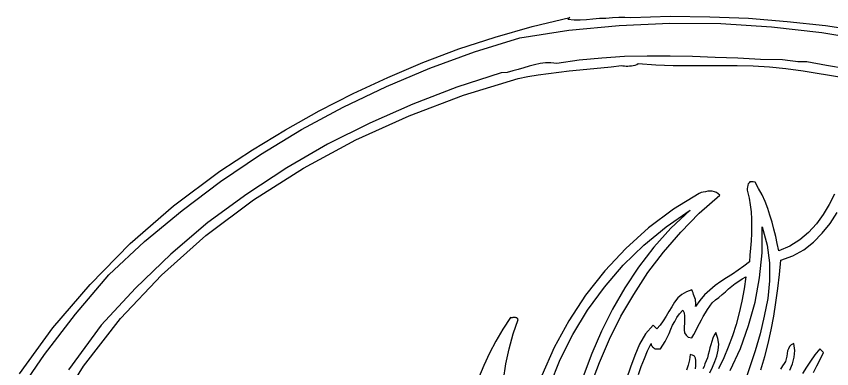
# Model space of a CAD drawing. Extents: x 0.03 to 5.78, y 0.01 to 9.07.
# Drawn here: x 0.592 to 3.489, y 7.818 to 9.069 of the extents above; entities that cross this region are included whole.
import ezdxf

# ---------------------------------------------------------------- set-up
doc = ezdxf.new("R2010")
doc.units = 0
doc.layers.add('1', color=7, linetype='Continuous')

msp = doc.modelspace()

# ---------------------------------------------------------------- linework, layer by layer
for points in [[(0.603, 7.8), (0.722, 7.963), (0.854, 8.117), (0.997, 8.262), (1.151, 8.396), (1.315, 8.519), (1.431, 8.595), (1.548, 8.666), (1.668, 8.733), (1.789, 8.795), (1.912, 8.852), (2.037, 8.905), (2.164, 8.953), (2.294, 8.995), (2.425, 9.033), (2.559, 9.065), (2.552, 9.059), (2.574, 9.057), (2.596, 9.057), (2.618, 9.058), (2.641, 9.06), (2.664, 9.062), (2.687, 9.063), (2.71, 9.065), (2.733, 9.066), (2.754, 9.066), (2.776, 9.065)], [(2.776, 9.065), (2.916, 9.069), (3.056, 9.067), (3.194, 9.062), (3.331, 9.051), (3.467, 9.036), (3.6, 9.016)]]:
    msp.add_lwpolyline(points)
at = {"layer": '1'}
for points in [[(0.592, 7.722), (0.692, 7.869), (0.802, 8.012), (0.921, 8.151), (1.048, 8.269), (1.181, 8.38), (1.318, 8.483), (1.46, 8.579), (1.605, 8.667), (1.754, 8.747), (1.907, 8.82), (2.062, 8.885), (2.22, 8.943), (2.381, 8.993), (2.556, 9.02), (2.734, 9.037), (2.914, 9.045), (3.095, 9.043), (3.276, 9.032), (3.455, 9.011), (3.631, 8.982)], [(3.541, 8.883), (3.471, 8.895), (3.401, 8.907), (3.394, 8.907), (3.386, 8.907), (3.378, 8.907), (3.369, 8.908), (3.361, 8.909), (3.351, 8.91), (3.342, 8.911), (3.333, 8.912), (3.324, 8.913), (3.315, 8.914), (3.236, 8.916), (3.156, 8.92), (3.076, 8.923), (2.995, 8.926), (2.915, 8.928), (2.834, 8.928), (2.753, 8.926), (2.673, 8.921), (2.592, 8.913), (2.513, 8.901), (2.492, 8.904), (2.472, 8.904), (2.453, 8.901), (2.433, 8.897), (2.414, 8.892), (2.395, 8.886), (2.375, 8.88), (2.356, 8.875), (2.336, 8.87), (2.315, 8.868), (2.157, 8.817), (2.001, 8.757), (1.848, 8.69), (1.698, 8.615), (1.553, 8.531), (1.411, 8.438), (1.273, 8.337), (1.141, 8.225), (1.015, 8.104), (0.894, 7.973), (0.777, 7.814)], [(0.717, 7.644), (0.831, 7.827), (0.962, 7.996), (1.108, 8.15), (1.266, 8.291), (1.435, 8.418), (1.613, 8.53), (1.798, 8.63), (1.988, 8.716), (2.181, 8.789), (2.375, 8.848), (2.41, 8.855), (2.446, 8.861), (2.483, 8.866), (2.52, 8.871), (2.557, 8.875), (2.594, 8.879), (2.631, 8.882), (2.669, 8.886), (2.706, 8.89), (2.743, 8.894), (2.747, 8.893), (2.753, 8.893), (2.759, 8.892), (2.765, 8.892), (2.771, 8.893), (2.778, 8.893), (2.784, 8.895), (2.791, 8.896), (2.797, 8.898), (2.802, 8.901), (2.865, 8.897), (2.926, 8.895), (2.984, 8.894), (3.041, 8.895), (3.098, 8.895), (3.154, 8.895), (3.21, 8.893), (3.268, 8.89), (3.327, 8.884), (3.388, 8.875)], [(3.388, 8.875), (3.668, 8.829)], [(3.499, 8.438), (3.48, 8.401), (3.459, 8.365), (3.435, 8.332), (3.407, 8.302), (3.376, 8.275), (3.341, 8.253), (3.302, 8.236), (3.296, 8.262), (3.291, 8.287), (3.284, 8.313), (3.278, 8.338), (3.27, 8.363), (3.262, 8.387), (3.253, 8.411), (3.242, 8.435), (3.23, 8.458), (3.217, 8.48), (3.21, 8.482), (3.204, 8.482), (3.199, 8.481), (3.196, 8.478), (3.193, 8.474), (3.191, 8.469), (3.19, 8.463), (3.189, 8.458), (3.189, 8.452), (3.19, 8.447), (3.196, 8.424), (3.2, 8.4), (3.203, 8.375), (3.204, 8.349), (3.205, 8.324), (3.204, 8.298), (3.203, 8.272), (3.201, 8.246), (3.199, 8.221), (3.197, 8.197), (3.177, 8.182), (3.157, 8.168), (3.137, 8.154), (3.116, 8.141), (3.096, 8.127), (3.076, 8.113), (3.057, 8.097), (3.038, 8.08), (3.021, 8.06), (3.006, 8.039), (3.007, 8.046), (3.007, 8.053), (3.006, 8.059), (3.005, 8.064), (3.003, 8.07), (3.001, 8.076), (2.999, 8.081), (2.997, 8.087), (2.995, 8.092), (2.993, 8.098), (2.973, 8.091), (2.957, 8.081), (2.943, 8.069), (2.931, 8.054), (2.921, 8.038), (2.911, 8.021), (2.901, 8.004), (2.891, 7.988), (2.88, 7.973), (2.868, 7.96), (2.855, 7.973), (2.828, 7.942), (2.807, 7.905), (2.79, 7.865), (2.775, 7.823), (2.76, 7.782)], [(2.632, 7.756), (2.664, 7.84), (2.7, 7.923), (2.74, 8.004), (2.786, 8.082), (2.836, 8.159), (2.892, 8.232), (2.953, 8.303), (3.019, 8.37), (3.092, 8.434), (3.086, 8.439), (3.08, 8.444), (3.073, 8.446), (3.065, 8.448), (3.057, 8.448), (3.049, 8.448), (3.041, 8.446), (3.033, 8.445), (3.026, 8.443), (3.019, 8.44), (2.927, 8.384), (2.839, 8.318), (2.758, 8.245), (2.683, 8.165), (2.615, 8.079), (2.555, 7.988), (2.503, 7.893), (2.459, 7.794)], [(2.488, 7.758), (2.525, 7.851), (2.57, 7.94), (2.622, 8.026), (2.682, 8.108), (2.749, 8.185), (2.822, 8.256), (2.901, 8.322), (2.986, 8.381)], [(2.986, 8.381), (2.918, 8.317), (2.858, 8.25), (2.803, 8.179), (2.754, 8.105), (2.71, 8.029), (2.672, 7.951), (2.637, 7.872), (2.606, 7.79)], [(3.238, 7.814), (3.252, 7.861), (3.264, 7.908), (3.275, 7.956), (3.284, 8.004), (3.291, 8.053), (3.298, 8.103), (3.304, 8.153), (3.309, 8.203), (3.351, 8.219), (3.39, 8.24), (3.425, 8.267), (3.456, 8.299), (3.484, 8.334), (3.509, 8.372)], [(3.129, 7.812), (3.165, 7.89), (3.194, 7.971), (3.217, 8.054), (3.233, 8.141), (3.242, 8.229), (3.243, 8.322), (3.26, 8.257), (3.268, 8.194), (3.268, 8.13), (3.262, 8.067), (3.25, 8.004), (3.235, 7.942), (3.217, 7.881), (3.197, 7.821), (3.177, 7.761)], [(2.803, 7.798), (2.813, 7.826), (2.824, 7.854), (2.835, 7.881), (2.848, 7.907), (2.848, 7.905), (2.848, 7.902), (2.849, 7.9), (2.851, 7.898), (2.852, 7.896), (2.854, 7.895), (2.856, 7.893), (2.858, 7.891), (2.86, 7.89), (2.861, 7.888), (2.881, 7.888), (2.89, 7.901), (2.898, 7.915), (2.905, 7.929), (2.912, 7.943), (2.918, 7.958), (2.924, 7.972), (2.932, 7.986), (2.939, 8), (2.949, 8.013), (2.96, 8.026), (2.965, 8.016), (2.967, 8.005), (2.967, 7.993), (2.966, 7.98), (2.965, 7.967), (2.965, 7.956), (2.967, 7.945), (2.972, 7.937), (2.98, 7.93), (2.993, 7.927), (3, 7.94), (3.007, 7.952), (3.013, 7.965), (3.02, 7.978), (3.027, 7.991), (3.033, 8.003), (3.041, 8.016), (3.048, 8.028), (3.056, 8.04), (3.065, 8.052), (3.077, 8.062), (3.089, 8.071), (3.1, 8.081), (3.112, 8.091), (3.123, 8.101), (3.135, 8.111), (3.147, 8.12), (3.159, 8.129), (3.171, 8.137), (3.184, 8.144), (3.178, 8.101), (3.17, 8.058), (3.161, 8.016), (3.15, 7.975), (3.137, 7.935), (3.122, 7.895), (3.106, 7.856), (3.087, 7.817)], [(2.323, 7.778), (2.332, 7.835), (2.343, 7.889), (2.358, 7.942), (2.375, 7.993), (2.373, 7.996), (2.371, 7.998), (2.368, 7.999), (2.366, 8), (2.363, 8), (2.36, 8), (2.357, 8), (2.354, 7.999), (2.351, 7.999), (2.348, 8), (2.321, 7.958), (2.296, 7.916), (2.273, 7.873), (2.253, 7.829), (2.235, 7.784)], [(3.057, 7.803), (3.066, 7.823), (3.074, 7.843), (3.081, 7.863), (3.086, 7.884), (3.088, 7.905), (3.085, 7.925), (3.078, 7.947), (3.072, 7.937), (3.067, 7.926), (3.063, 7.915), (3.06, 7.903), (3.057, 7.892), (3.054, 7.88), (3.051, 7.868), (3.048, 7.857), (3.044, 7.846), (3.039, 7.835), (3.036, 7.826), (3.032, 7.817)], [(3.341, 7.813), (3.35, 7.835), (3.356, 7.859), (3.358, 7.883), (3.355, 7.907), (3.346, 7.903), (3.34, 7.897), (3.336, 7.889), (3.333, 7.881), (3.331, 7.872), (3.33, 7.862), (3.328, 7.853), (3.325, 7.844), (3.321, 7.836), (3.315, 7.828), (3.308, 7.816)], [(3.425, 7.805), (3.437, 7.828), (3.449, 7.851), (3.46, 7.875), (3.447, 7.888), (3.43, 7.867), (3.414, 7.845), (3.4, 7.824), (3.386, 7.801)], [(3.006, 7.818), (3.007, 7.828), (3.007, 7.837), (3.007, 7.847), (3.005, 7.855), (3.002, 7.862), (2.995, 7.866), (2.986, 7.868), (2.984, 7.849), (2.979, 7.831), (2.974, 7.813)]]:
    msp.add_lwpolyline(points, dxfattribs=at)

doc.saveas('drawing.dxf')
